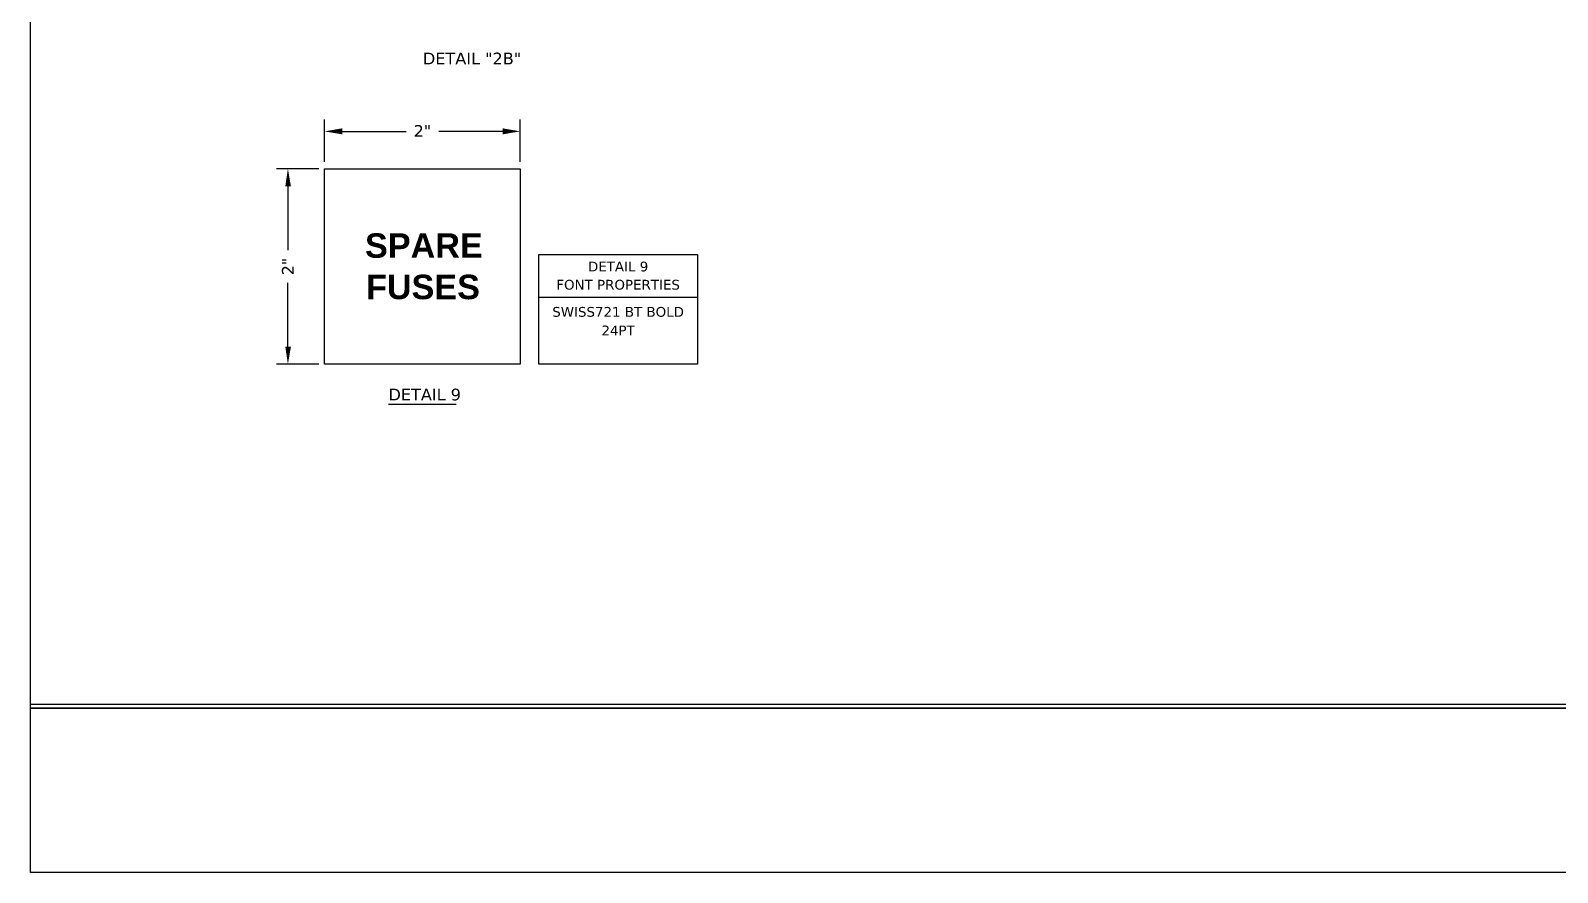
# Model space of a CAD drawing. Extents: x 4695 to 5539, y 0 to 536.
# Drawn here: x 4695 to 5085.8, y 0 to 215.5 of the extents above; entities that cross this region are included whole.
import ezdxf

# ---------------------------------------------------------------- set-up
doc = ezdxf.new("R2010")
doc.units = 0
doc.header["$LTSCALE"] = 10
doc.header["$MEASUREMENT"] = 0
doc.layers.add('G02-1-PRDXXXX-E-MRIO-01-P01-01$0$ANNOTATION', color=7, linetype='Continuous')
doc.layers.add('G02-1-PRDXXXX-E-MRIO-01-P01-01$0$TITLE', color=7, linetype='Continuous')
doc.layers.add('G02-1-PRDXXXX-E-MRIO-01-P01-01$0$View', color=251, linetype='Continuous', plot=False)
doc.styles.add('G02-1-PRDXXXX-E-MRIO-01-P01-01$0$PDF Swiss721BT Bold', font='arialbd.ttf')
doc.styles.add('G02-1-PRDXXXX-E-MRIO-01-P01-01$0$PDF Verdana', font='verdana.ttf')

# ---------------------------------------------------------------- blocks, each defined once
blk = doc.blocks.new('G02-1-PRDXXXX-E-MRIO-01-P01-01$0$DV-54809-ZX-210-002')
at = {"layer": 'G02-1-PRDXXXX-E-MRIO-01-P01-01$0$ANNOTATION', "lineweight": 25}
for points in [[(75.27, 181.88), (75.27, 192.71)], [(125.31, 181.88), (125.31, 192.71)], [(79.76, 189.66), (96.1, 189.66)], [(120.83, 189.66), (104.49, 189.66)], [(73.75, 180.1), (62.91, 180.1)], [(65.87, 175.61), (65.87, 159.27)], [(65.87, 134.54), (65.87, 150.89)], [(130.06, 147.24), (170.7, 147.24)], [(73.75, 130.06), (62.91, 130.06)], [(91.61, 119.81), (108.97, 119.81)]]:
    blk.add_lwpolyline(points, dxfattribs=at)
for points in [[(75.27, 180.1), (125.31, 180.1), (125.31, 130.06), (75.27, 130.06)], [(130.06, 158.17), (170.7, 158.17), (170.7, 130.06), (130.06, 130.06)]]:
    blk.add_lwpolyline(points, close=True, dxfattribs=at)
at = {"layer": 'G02-1-PRDXXXX-E-MRIO-01-P01-01$0$ANNOTATION', "transparency": 33554559}
for points in [[(79.76, 190.43), (79.76, 188.9), (75.27, 189.66)], [(120.83, 190.43), (120.83, 188.9), (125.31, 189.66)], [(65.2, 175.61), (66.64, 175.61), (65.87, 180.1)], [(65.2, 134.54), (66.64, 134.54), (65.87, 130.06)]]:
    blk.add_solid(points, dxfattribs=at)
at = {"layer": 'G02-1-PRDXXXX-E-MRIO-01-P01-01$0$ANNOTATION'}
for s, insert, char_height, attachment_point, style in [('DETAIL "2B"', (100.41, 208.3), 3.0032, 4, 'G02-1-PRDXXXX-E-MRIO-01-P01-01$0$PDF Verdana'), ('2"', (98.04, 189.76), 3.003, 4, 'G02-1-PRDXXXX-E-MRIO-01-P01-01$0$PDF Verdana'), ('SPARE', (85.6, 160.39), 6.263, 4, 'G02-1-PRDXXXX-E-MRIO-01-P01-01$0$PDF Swiss721BT Bold'), ('DETAIL 9', (150.38, 155.04), 2.5, 5, 'G02-1-PRDXXXX-E-MRIO-01-P01-01$0$PDF Verdana'), ('FUSES', (85.85, 149.8), 6.263, 4, 'G02-1-PRDXXXX-E-MRIO-01-P01-01$0$PDF Swiss721BT Bold'), ('FONT PROPERTIES', (150.38, 150.39), 2.5, 5, 'G02-1-PRDXXXX-E-MRIO-01-P01-01$0$PDF Verdana'), ('SWISS721 BT BOLD', (150.38, 143.44), 2.5, 5, 'G02-1-PRDXXXX-E-MRIO-01-P01-01$0$PDF Verdana'), ('24PT', (150.38, 138.7), 2.5, 5, 'G02-1-PRDXXXX-E-MRIO-01-P01-01$0$PDF Verdana'), ('DETAIL 9', (91.61, 122.28), 3.003, 4, 'G02-1-PRDXXXX-E-MRIO-01-P01-01$0$PDF Verdana')]:
    blk.add_mtext(s, dxfattribs=dict(at, insert=insert, char_height=char_height, attachment_point=attachment_point, style=style))
at = {"layer": 'G02-1-PRDXXXX-E-MRIO-01-P01-01$0$ANNOTATION', "insert": (65.85, 152.82), "char_height": 3.003, "attachment_point": 4, "rotation": 90, "style": 'G02-1-PRDXXXX-E-MRIO-01-P01-01$0$PDF Verdana'}
blk.add_mtext('2"', dxfattribs=at)

msp = doc.modelspace()

# ---------------------------------------------------------------- linework, layer by layer
at = {"layer": 'G02-1-PRDXXXX-E-MRIO-01-P01-01$0$TITLE'}
for points in [[(4695, 536.37), (5538.77, 536.37), (5538.77, 42.04), (4695, 42.04)], [(4695, 42.04), (5538.77, 42.04), (5538.77, 0), (4695, 0)]]:
    msp.add_lwpolyline(points, close=True, dxfattribs=at)
at = {"layer": 'G02-1-PRDXXXX-E-MRIO-01-P01-01$0$View'}
msp.add_lwpolyline([(4695, 536), (5538, 536), (5538, 43), (4695, 43)], close=True, dxfattribs=at)

# ---------------------------------------------------------------- block references
msp.add_blockref('G02-1-PRDXXXX-E-MRIO-01-P01-01$0$DV-54809-ZX-210-002', (4695, 0))

doc.saveas('drawing.dxf')
